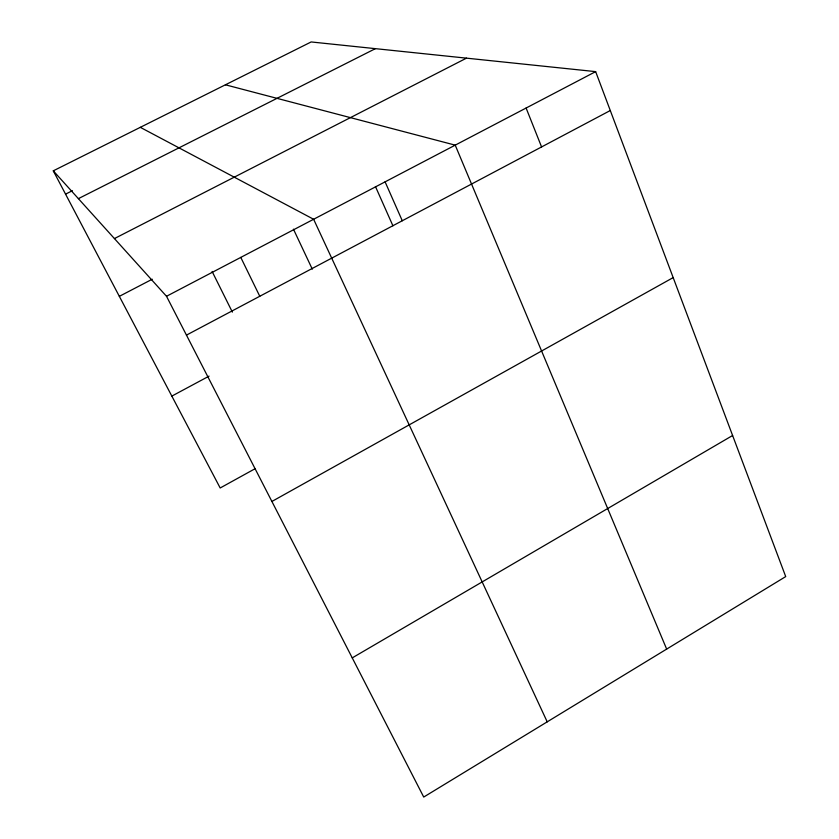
<?xml version="1.0" encoding="UTF-8"?>
<svg xmlns="http://www.w3.org/2000/svg" width="839" height="839" viewBox="0 0 839 839"><rect width="100%" height="100%" fill="white"/><g stroke="black" fill="none" stroke-linecap="round" stroke-linejoin="round"><path stroke-width="1.26" d="M352.244 657.891L732.604 435.504M271.899 501.46L673.172 277.604M255.025 468.749L220.185 487.983L53.287 170.831L311.154 41.95L595.648 71.63L785.713 576.592L423.726 797.05L166.51 296.282L53.287 170.831M171.838 396.102L209.058 376.134M186.457 335.118L610.289 110.528M166.51 296.282L595.648 71.63M119.337 296.345L152.247 279.219M114.429 238.58L466.463 58.153M65.557 194.145L72.416 190.684M78.384 198.644L375.39 48.652M225.418 84.802L455.22 145.147L666.659 649.092M140.312 127.339L313.629 219.273L547.206 721.844M212.11 271.469L232.361 312.108M240.783 257.405L259.775 296.272M293.451 229.173L312.286 269.151M375.453 186.531L392.925 225.806M385.101 181.853L402.28 220.751M526.105 108.032L541.575 146.94"/></g></svg>
